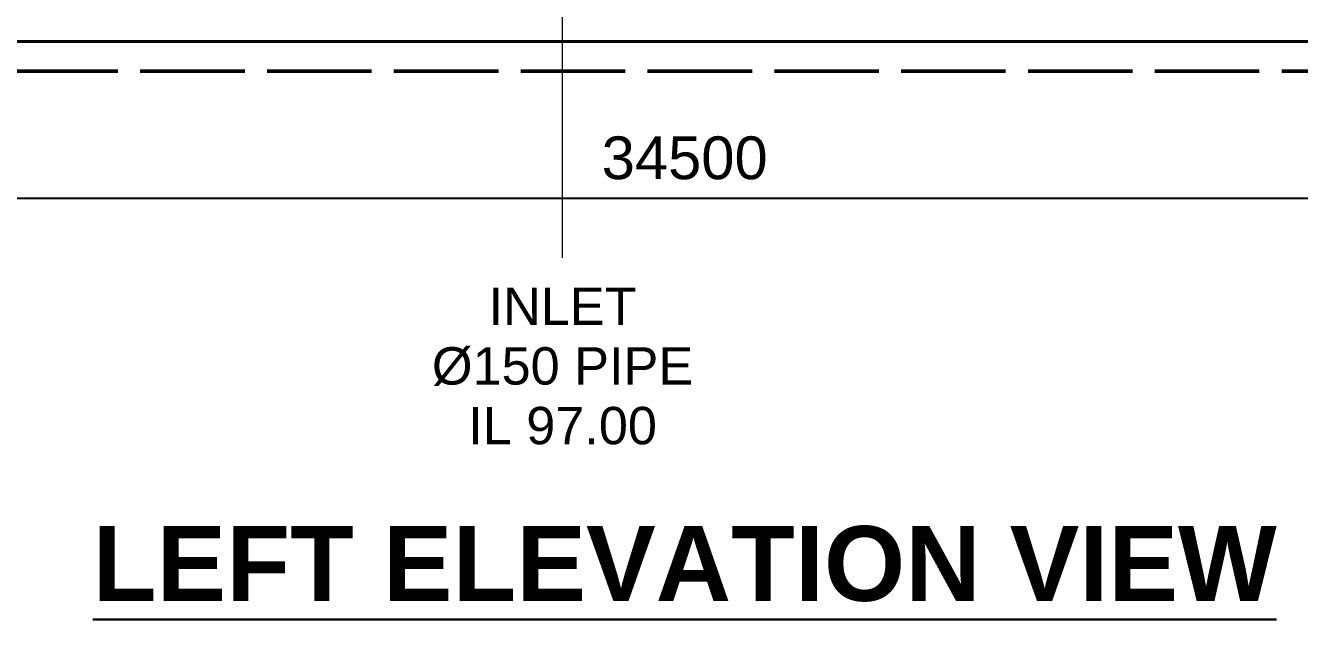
# Model space of a CAD drawing. Header units: millimetres. Extents: x -3624 to 35773, y -5396 to 4144.
# Drawn here: x 14133 to 20157, y -2910 to -101 of the extents above; entities that cross this region are included whole.
import ezdxf
from ezdxf.enums import TextEntityAlignment as Align

# ---------------------------------------------------------------- set-up
doc = ezdxf.new("R2010")
doc.units = ezdxf.units.MM
doc.linetypes.add('DASH_494_106', pattern=[599.722222, 493.888889, -105.833333])
for name, color, linetype in [('ANNOTATIONS', 7, 'Continuous'), ('DIMENSIONS', 7, 'Continuous'), ('GEOFAB', 5, 'Continuous')]:
    doc.layers.add(name, color=color, linetype=linetype)
doc.styles.add('ARIAL', font='arial.ttf')
doc.styles.add('ARIAL_BOLD', font='arialbd.ttf')
doc.dimstyles.get("Standard").update_dxf_attribs({"dimtxt": 2.5, "dimasz": 2.5, "dimexe": 1.25, "dimexo": 0.625, "dimtad": 1, "dimcen": 2.5, "dimazin": 3, "dimtfac": 1, "dimtmove": 0, "dimatfit": 3})

msp = doc.modelspace()

# ---------------------------------------------------------------- linework, layer by layer
at = {"layer": 'ANNOTATIONS', "lineweight": 18}
msp.add_line((16672.5, -1199.4), (16672.5, -21.2), dxfattribs=at)
at = {"layer": 'ANNOTATIONS', "lineweight": 30}
msp.add_line((14450.9, -2910.4), (20049.1, -2910.4), dxfattribs=at)
at = {"layer": 'GEOFAB', "color": 6, "lineweight": 40}
msp.add_line((-176.4, -176.4), (34676.4, -176.4), dxfattribs=at)
at = {"layer": 'GEOFAB', "color": 5, "linetype": 'DASH_494_106', "lineweight": 50}
msp.add_line((-317.5, -317.5), (34817.5, -317.5), dxfattribs=at)

# ---------------------------------------------------------------- texts
at = {"layer": 'ANNOTATIONS'}
for s, height, style, p in [('INLET', 176.81, 'ARIAL', (16672.5, -1516.9)), ('Ø150 PIPE', 176.81, 'ARIAL', (16672.5, -1799.2)), ('IL 97.00', 176.81, 'ARIAL', (16672.5, -2081.4)), ('LEFT ELEVATION VIEW', 353.624, 'ARIAL_BOLD', (17250, -2822.2))]:
    msp.add_text(s, height=height, dxfattribs=dict(at, style=style)).set_placement(p, align=Align.CENTER)

# ---------------------------------------------------------------- dimensions: what is measured, and where the dimension line sits
at = {"layer": 'DIMENSIONS'}
msp.add_linear_dim(base=(0, -917.2), p1=(0, -317.5), p2=(34500, -317.5), dimstyle='Standard', override={"dimtxt": 202.071111, "dimasz": 158.75, "dimexe": 105.833333, "dimexo": 0, "dimgap": 88.194444, "dimtad": 1, "dimtih": 0, "dimtoh": 0, "dimdec": 0, "dimtxsty": 'ARIAL', "dimclrd": 7, "dimclre": 7, "dimclrt": 7}, dxfattribs=at).render()

doc.saveas('drawing.dxf')
